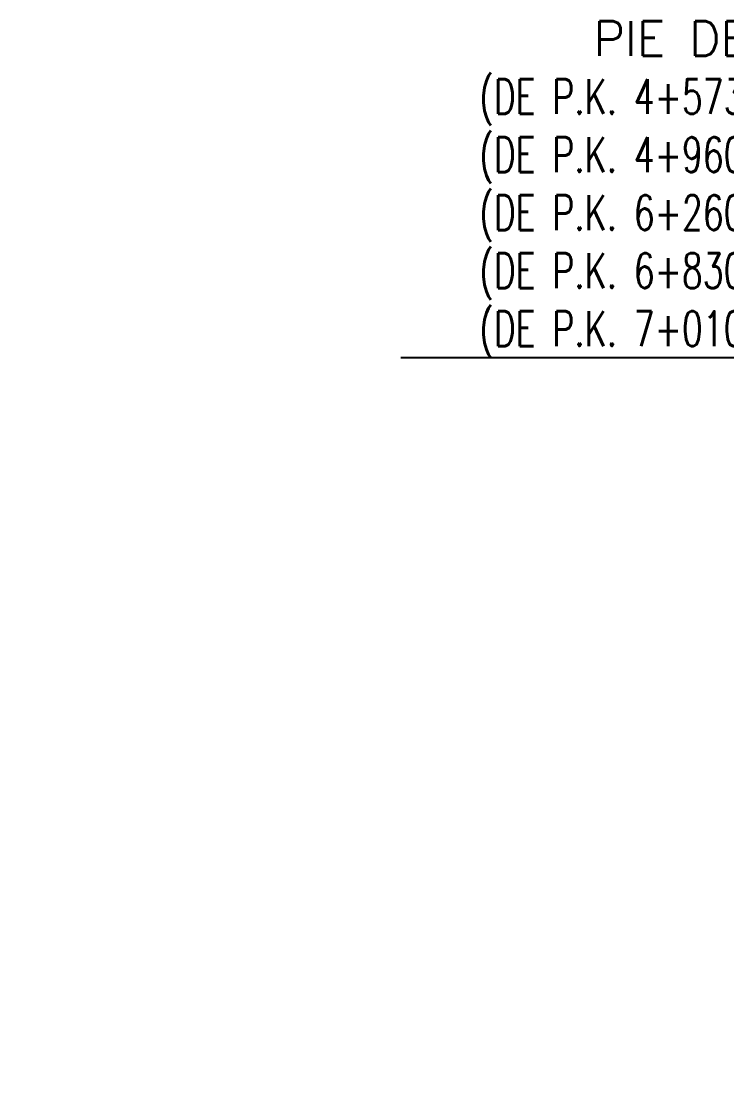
# Model space of a CAD drawing. Header units: metres. Extents: x 750563 to 756046, y 4495933 to 4497284.
# Drawn here: x 755680.705 to 755682.985, y 4496154.134 to 4496157.548 of the extents above; entities that cross this region are included whole.
import ezdxf
from ezdxf import colors
from ezdxf.entities.mleader import LeaderData, LeaderLine
from ezdxf.math import Vec2, Vec3

# ---------------------------------------------------------------- set-up
doc = ezdxf.new("R2010")
doc.units = ezdxf.units.M
doc.layers.add('00_TEXTO DETALLES', color=7, linetype='Continuous')
doc.layers.add('00_TEXTOS', color=7, linetype='Continuous')
doc.styles.get("Standard").update_dxf_attribs({"font": 'simplex.shx'})

msp = doc.modelspace()

# ---------------------------------------------------------------- leaders
at = {"layer": '00_TEXTO DETALLES'}
ml = msp.add_multileader_mtext('Standard', dxfattribs=at)
ml.set_content('CON MATERIAL PETREO\\PPROCEDENTE DE LA EXCAVACIÓN\\PCON ARISTAS DE 10 A 20cm', color=256)
ml.set_leader_properties()
ml.build(insert=Vec2(0, 0))
ml.multileader.update_dxf_attribs({"text_left_attachment_type": 5, "text_right_attachment_type": 5, "dogleg_length": 0, "arrow_head_size": 0.125})
ctx = ml.context
ctx.base_point, ctx.char_height, ctx.arrow_head_size, ctx.landing_gap_size, ctx.plane_origin = Vec3(755680.42391, 4496153.31964), 0.1125, 0.125, 0.05, Vec3(755684.85114, 4496146.58864)
ctx.left_attachment, ctx.right_attachment, ctx.text_align_type = 5, 5, 1
notes = []
notes.append((ctx, [(1, (1, 1, 0), (755683.35248, 4496153.31964), (-1, 0), 0, [(0, [(755684.20748, 4496154.98867)], 0, [])])]))
ctx.mtext.insert, ctx.mtext.alignment, ctx.mtext.line_spacing_style, ctx.mtext.flow_direction = Vec3(755681.91766, 4496153.86714), 2, 2, 5
at = {"layer": '00_TEXTOS'}
ml = msp.add_multileader_mtext('Standard', dxfattribs=at)
ml.set_content('PIE DE GAVIONES\\P{\\W0.7;(DE P.K. 4+573,70 A P.K. 4+580,00)\\P(DE P.K. 4+960,00 A P.K. 5+045,00)\\P(DE P.K. 6+260,00 A P.K. 6+425,00)\\P(DE P.K. 6+830,00 A P.K. 6+990,00)\\P(DE P.K. 7+010,00 A P.K. 7+345,00)}', color=256)
ml.set_leader_properties()
ml.build(insert=Vec2(0, 0))
ml.multileader.update_dxf_attribs({"text_left_attachment_type": 5, "text_right_attachment_type": 5, "dogleg_length": 0, "arrow_head_size": 0.125})
ctx = ml.context
ctx.base_point, ctx.char_height, ctx.arrow_head_size, ctx.landing_gap_size, ctx.plane_origin = Vec3(755682.00889, 4496156.46067), 0.1125, 0.125, 0.05, Vec3(755681.72652, 4496154.04644)
ctx.left_attachment, ctx.right_attachment, ctx.text_align_type = 5, 5, 1
notes.append((ctx, [(1, (1, 1, 0), (755684.41139, 4496156.46067), (-1, 0), 0, [(0, [(755684.54687, 4496155.62615)], 0, [])])]))
ctx.mtext.insert, ctx.mtext.alignment, ctx.mtext.line_spacing_style, ctx.mtext.flow_direction = Vec3(755683.20076, 4496157.54817), 2, 2, 5
for ctx, leaders in notes:
    for number, flags, end, landing, length, lines in leaders:
        leader = LeaderData()
        leader.index, (leader.has_last_leader_line, leader.has_dogleg_vector, leader.attachment_direction) = number, flags
        leader.last_leader_point, leader.dogleg_vector, leader.dogleg_length = Vec3(end), Vec3(landing), length
        for number, points, colour, breaks in lines:
            line = LeaderLine()
            line.index, line.vertices, line.color, line.breaks = number, Vec3.list(points), colors.encode_raw_color(colour), breaks
            leader.lines.append(line)
        ctx.leaders.append(leader)

doc.saveas('drawing.dxf')
